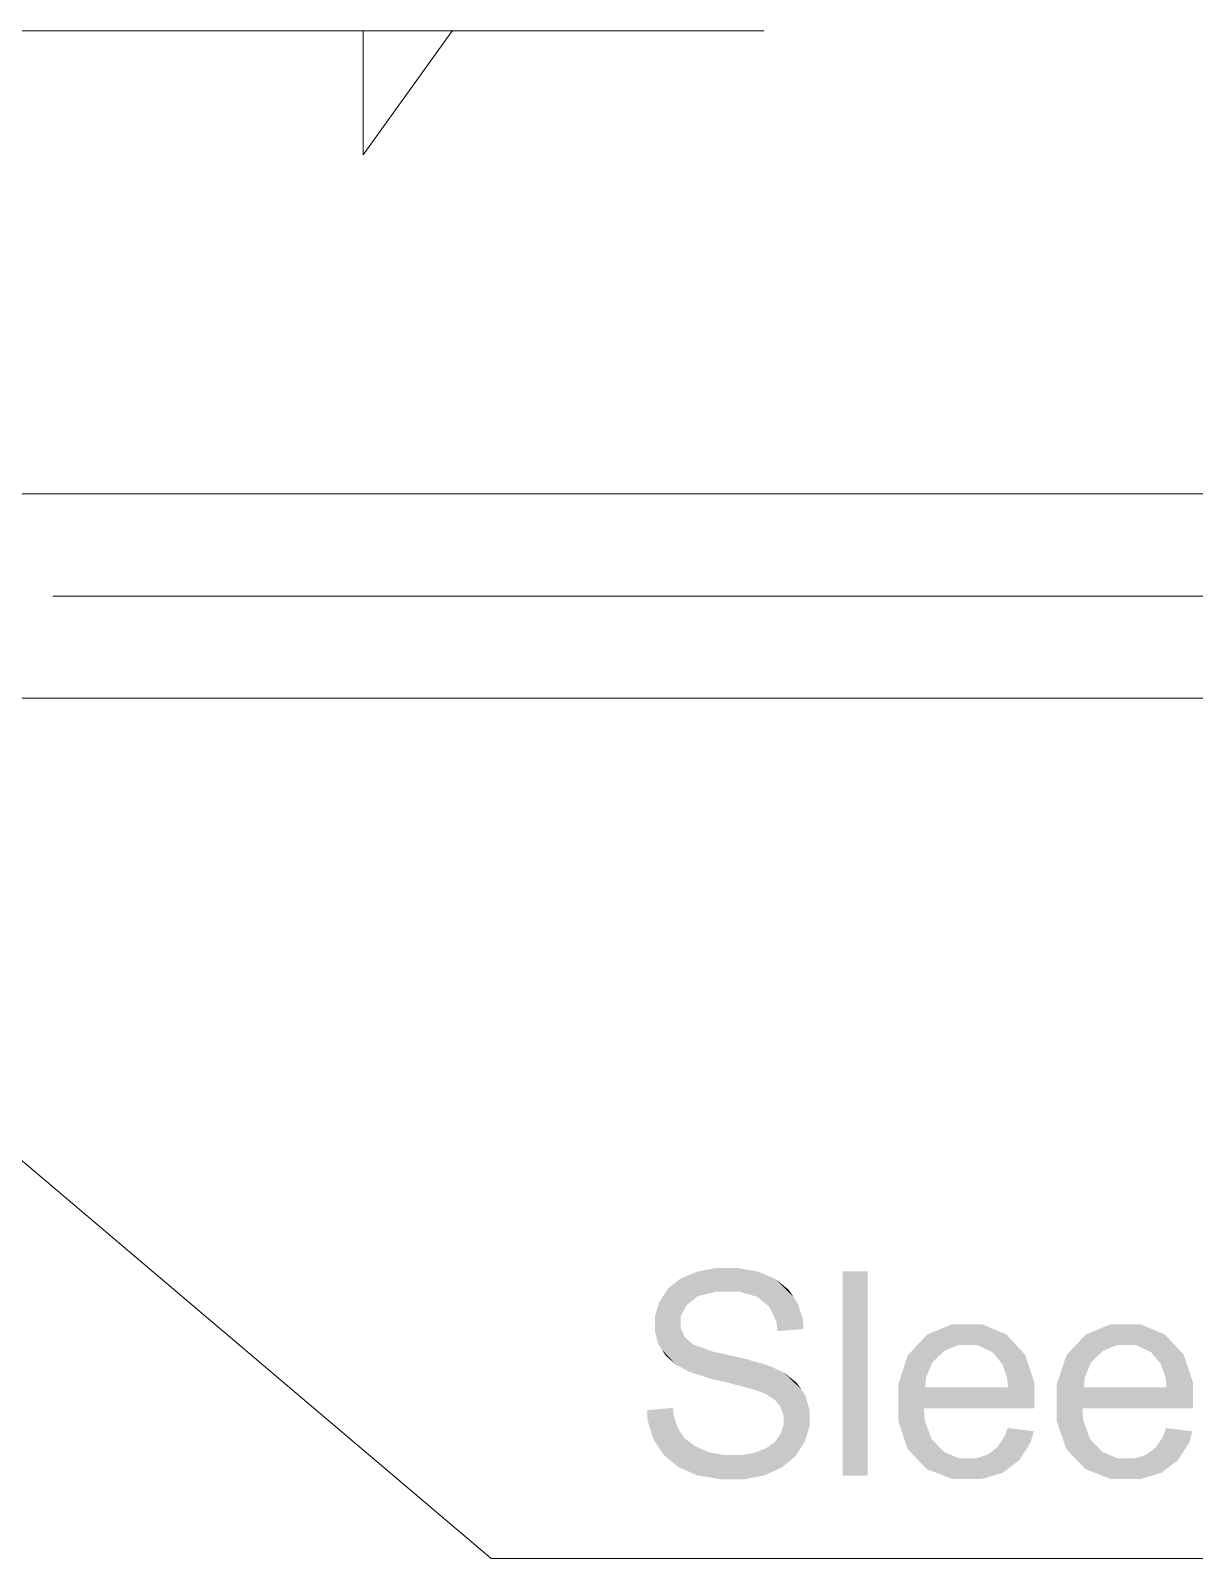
# Model space of a CAD drawing. Header units: millimetres. Extents: x 2 to 579, y 1 to 405.
# Drawn here: x 251.32 to 259.01, y 79.54 to 89.63 of the extents above; entities that cross this region are included whole.
import ezdxf

# ---------------------------------------------------------------- set-up
doc = ezdxf.new("R2010")
doc.units = ezdxf.units.MM
doc.linetypes.add('XKITLINE00', pattern=[0])
doc.layers.add('LinkedObject', color=7, linetype='Continuous', lineweight=0)

# ---------------------------------------------------------------- blocks, each defined once
blk = doc.blocks.new('*A4')
at = {"layer": 'LinkedObject'}
for points in [[(255.727, 81.438), (255.844, 81.304), (255.671, 81.415)], [(255.85, 81.461), (255.844, 81.304), (255.727, 81.438)], [(255.918, 81.461), (255.844, 81.304), (255.85, 81.461)], [(255.844, 81.304), (255.918, 81.461), (255.925, 81.304)], [(255.918, 81.461), (256.003, 81.304), (255.925, 81.304)], [(256.126, 81.437), (255.918, 81.461), (255.993, 81.461)], [(256.183, 81.413), (255.918, 81.461), (256.126, 81.437)], [(256.121, 81.271), (255.918, 81.461), (256.183, 81.413)], [(256.003, 81.304), (255.918, 81.461), (256.121, 81.271)], [(256.85, 81.439), (256.684, 80.089), (256.684, 81.439)], [(256.85, 80.089), (256.684, 80.089), (256.85, 81.439)], [(255.615, 81.392), (255.689, 81.244), (255.531, 81.325)], [(255.726, 81.274), (255.615, 81.392), (255.671, 81.415)], [(255.689, 81.244), (255.615, 81.392), (255.726, 81.274)], [(255.671, 81.415), (255.844, 81.304), (255.726, 81.274)], [(256.183, 81.413), (256.16, 81.238), (256.121, 81.271)], [(256.24, 81.389), (256.16, 81.238), (256.183, 81.413)], [(256.16, 81.238), (256.24, 81.389), (256.2, 81.205)], [(256.2, 81.205), (256.24, 81.389), (256.359, 81.271)], [(256.359, 81.271), (256.24, 81.389), (256.328, 81.318)], [(255.502, 81.28), (255.444, 81.089), (255.473, 81.236)], [(255.652, 81.214), (255.444, 81.089), (255.502, 81.28)], [(255.473, 81.236), (255.444, 81.089), (255.444, 81.14)], [(255.531, 81.325), (255.689, 81.244), (255.502, 81.28)], [(255.502, 81.28), (255.689, 81.244), (255.652, 81.214)], [(256.359, 81.271), (256.247, 81.108), (256.2, 81.205)], [(256.39, 81.224), (256.247, 81.108), (256.359, 81.271)], [(255.615, 81.143), (255.444, 81.089), (255.652, 81.214)], [(255.444, 81.089), (255.615, 81.143), (255.615, 81.101)], [(256.423, 81.117), (256.247, 81.108), (256.39, 81.224)], [(255.615, 81.064), (255.444, 81.089), (255.615, 81.101)], [(255.444, 81.089), (255.615, 81.064), (255.444, 81.043)], [(255.444, 81.043), (255.615, 81.064), (255.467, 80.958)], [(255.467, 80.958), (255.615, 81.064), (255.491, 80.921)], [(255.491, 80.921), (255.615, 81.064), (255.641, 81.005)], [(256.425, 81.058), (256.247, 81.108), (256.423, 81.117)], [(256.247, 81.108), (256.425, 81.058), (256.254, 81.044)], [(257.407, 81.089), (257.179, 80.953), (257.242, 81.021)], [(257.508, 81.089), (257.179, 80.953), (257.407, 81.089)], [(257.452, 80.953), (257.179, 80.953), (257.508, 81.089)], [(257.452, 80.953), (257.508, 81.089), (257.509, 80.953)], [(257.508, 81.089), (257.572, 80.953), (257.509, 80.953)], [(257.766, 81.022), (257.508, 81.089), (257.606, 81.089)], [(257.828, 80.955), (257.508, 81.089), (257.766, 81.022)], [(257.675, 80.905), (257.508, 81.089), (257.828, 80.955)], [(257.572, 80.953), (257.508, 81.089), (257.675, 80.905)], [(258.454, 81.089), (258.226, 80.953), (258.29, 81.021)], [(258.555, 81.089), (258.226, 80.953), (258.454, 81.089)], [(258.5, 80.953), (258.226, 80.953), (258.555, 81.089)], [(258.5, 80.953), (258.555, 81.089), (258.557, 80.953)], [(258.555, 81.089), (258.62, 80.953), (258.557, 80.953)], [(258.813, 81.022), (258.555, 81.089), (258.653, 81.089)], [(258.876, 80.955), (258.555, 81.089), (258.813, 81.022)], [(258.722, 80.905), (258.555, 81.089), (258.876, 80.955)], [(258.62, 80.953), (258.555, 81.089), (258.722, 80.905)], [(255.641, 81.005), (255.587, 80.82), (255.491, 80.921)], [(255.668, 80.981), (255.587, 80.82), (255.641, 81.005)], [(255.587, 80.82), (255.668, 80.981), (255.635, 80.795)], [(255.635, 80.795), (255.668, 80.981), (255.693, 80.958)], [(255.635, 80.795), (255.693, 80.958), (255.672, 80.775)], [(255.672, 80.775), (255.693, 80.958), (255.802, 80.733)], [(255.802, 80.733), (255.693, 80.958), (255.828, 80.909)], [(257.179, 80.953), (257.052, 80.693), (257.115, 80.884)], [(257.278, 80.838), (257.052, 80.693), (257.179, 80.953)], [(257.179, 80.953), (257.317, 80.876), (257.278, 80.838)], [(257.317, 80.876), (257.179, 80.953), (257.356, 80.914)], [(257.356, 80.914), (257.179, 80.953), (257.452, 80.953)], [(257.675, 80.905), (257.828, 80.955), (257.714, 80.857)], [(257.828, 80.955), (257.74, 80.826), (257.714, 80.857)], [(257.74, 80.826), (257.828, 80.955), (257.771, 80.733)], [(257.771, 80.733), (257.828, 80.955), (257.952, 80.701)], [(257.952, 80.701), (257.828, 80.955), (257.89, 80.889)], [(258.226, 80.953), (258.099, 80.693), (258.163, 80.884)], [(258.326, 80.838), (258.099, 80.693), (258.226, 80.953)], [(258.226, 80.953), (258.365, 80.876), (258.326, 80.838)], [(258.365, 80.876), (258.226, 80.953), (258.404, 80.914)], [(258.404, 80.914), (258.226, 80.953), (258.5, 80.953)], [(258.722, 80.905), (258.876, 80.955), (258.762, 80.857)], [(258.876, 80.955), (258.787, 80.826), (258.762, 80.857)], [(258.787, 80.826), (258.876, 80.955), (258.819, 80.733)], [(258.819, 80.733), (258.876, 80.955), (259, 80.701)], [(259, 80.701), (258.876, 80.955), (258.938, 80.889)], [(255.491, 80.921), (255.587, 80.82), (255.515, 80.883)], [(255.802, 80.733), (255.828, 80.909), (255.895, 80.711)], [(255.895, 80.711), (255.828, 80.909), (255.937, 80.885)], [(255.895, 80.711), (255.937, 80.885), (255.988, 80.688)], [(255.988, 80.688), (255.937, 80.885), (256.046, 80.86)], [(255.988, 80.688), (256.046, 80.86), (256.108, 80.655)], [(256.108, 80.655), (256.046, 80.86), (256.135, 80.645)], [(256.135, 80.645), (256.046, 80.86), (256.177, 80.629)], [(256.195, 80.817), (256.177, 80.629), (256.046, 80.86)], [(257.235, 80.736), (257.052, 80.693), (257.278, 80.838)], [(258.283, 80.736), (258.099, 80.693), (258.326, 80.838)], [(256.235, 80.799), (256.177, 80.629), (256.195, 80.817)], [(256.177, 80.629), (256.235, 80.799), (256.238, 80.589)], [(256.238, 80.589), (256.235, 80.799), (256.294, 80.772)], [(256.238, 80.589), (256.294, 80.772), (256.257, 80.565)], [(256.257, 80.565), (256.294, 80.772), (256.276, 80.542)], [(256.294, 80.772), (256.41, 80.661), (256.276, 80.542)], [(256.41, 80.661), (256.294, 80.772), (256.381, 80.703)], [(257.052, 80.693), (257.235, 80.736), (257.231, 80.672)], [(257.771, 80.733), (257.952, 80.701), (257.777, 80.672)], [(258.099, 80.693), (258.283, 80.736), (258.279, 80.672)], [(258.819, 80.733), (259, 80.701), (258.824, 80.672)], [(256.276, 80.542), (256.41, 80.661), (256.294, 80.486)], [(256.294, 80.486), (256.41, 80.661), (256.438, 80.62)], [(257.231, 80.672), (257.052, 80.57), (257.052, 80.693)], [(257.231, 80.672), (257.952, 80.58), (257.052, 80.57)], [(257.777, 80.672), (257.952, 80.58), (257.231, 80.672)], [(257.952, 80.58), (257.777, 80.672), (257.952, 80.701)], [(258.279, 80.672), (258.099, 80.57), (258.099, 80.693)], [(258.279, 80.672), (259, 80.58), (258.099, 80.57)], [(258.824, 80.672), (259, 80.58), (258.279, 80.672)], [(259, 80.58), (258.824, 80.672), (259, 80.701)], [(255.569, 80.486), (255.394, 80.522), (255.563, 80.537)], [(255.394, 80.522), (255.468, 80.279), (255.396, 80.454)], [(255.569, 80.486), (255.468, 80.279), (255.394, 80.522)], [(256.294, 80.486), (256.438, 80.62), (256.294, 80.454)], [(256.294, 80.454), (256.438, 80.62), (256.294, 80.423)], [(256.438, 80.62), (256.466, 80.469), (256.294, 80.423)], [(256.466, 80.469), (256.438, 80.62), (256.466, 80.524)], [(257.952, 80.572), (257.052, 80.57), (257.952, 80.58)], [(257.952, 80.55), (257.052, 80.57), (257.952, 80.572)], [(257.052, 80.57), (257.177, 80.199), (257.052, 80.45)], [(257.226, 80.455), (257.177, 80.199), (257.052, 80.57)], [(257.226, 80.455), (257.052, 80.57), (257.222, 80.535)], [(257.951, 80.535), (257.052, 80.57), (257.952, 80.55)], [(257.222, 80.535), (257.052, 80.57), (257.951, 80.535)], [(259, 80.572), (258.099, 80.57), (259, 80.58)], [(258.999, 80.55), (258.099, 80.57), (259, 80.572)], [(258.099, 80.57), (258.225, 80.199), (258.099, 80.45)], [(258.274, 80.455), (258.225, 80.199), (258.099, 80.57)], [(258.274, 80.455), (258.099, 80.57), (258.269, 80.535)], [(258.999, 80.535), (258.099, 80.57), (258.999, 80.55)], [(258.269, 80.535), (258.099, 80.57), (258.999, 80.535)], [(255.396, 80.454), (255.468, 80.279), (255.433, 80.333)], [(255.596, 80.403), (255.468, 80.279), (255.569, 80.486)], [(256.275, 80.365), (256.466, 80.469), (256.435, 80.314)], [(256.294, 80.423), (256.466, 80.469), (256.275, 80.365)], [(256.435, 80.314), (256.466, 80.469), (256.466, 80.416)], [(257.052, 80.45), (257.177, 80.199), (257.114, 80.265)], [(257.272, 80.332), (257.177, 80.199), (257.226, 80.455)], [(258.099, 80.45), (258.225, 80.199), (258.162, 80.265)], [(258.319, 80.332), (258.225, 80.199), (258.274, 80.455)], [(255.468, 80.279), (255.596, 80.403), (255.503, 80.226)], [(255.503, 80.226), (255.596, 80.403), (255.6, 80.146)], [(255.618, 80.37), (255.6, 80.146), (255.596, 80.403)], [(255.64, 80.338), (255.6, 80.146), (255.618, 80.37)], [(255.64, 80.338), (255.662, 80.119), (255.6, 80.146)], [(255.708, 80.285), (255.662, 80.119), (255.64, 80.338)], [(256.256, 80.339), (256.435, 80.314), (256.237, 80.312)], [(256.275, 80.365), (256.435, 80.314), (256.256, 80.339)], [(257.177, 80.199), (257.272, 80.332), (257.24, 80.133)], [(257.313, 80.289), (257.24, 80.133), (257.272, 80.332)], [(257.705, 80.275), (257.947, 80.383), (257.851, 80.191)], [(257.756, 80.352), (257.947, 80.383), (257.705, 80.275)], [(257.947, 80.383), (257.756, 80.352), (257.775, 80.404)], [(257.851, 80.191), (257.947, 80.383), (257.926, 80.308)], [(258.225, 80.199), (258.319, 80.332), (258.288, 80.133)], [(258.36, 80.289), (258.288, 80.133), (258.319, 80.332)], [(258.752, 80.275), (258.994, 80.383), (258.899, 80.191)], [(258.803, 80.352), (258.994, 80.383), (258.752, 80.275)], [(258.994, 80.383), (258.803, 80.352), (258.822, 80.404)], [(258.899, 80.191), (258.994, 80.383), (258.974, 80.308)], [(255.662, 80.119), (255.708, 80.285), (255.723, 80.092)], [(255.754, 80.265), (255.723, 80.092), (255.708, 80.285)], [(255.799, 80.245), (255.723, 80.092), (255.754, 80.265)], [(255.799, 80.245), (255.877, 80.066), (255.723, 80.092)], [(255.903, 80.225), (255.877, 80.066), (255.799, 80.245)], [(255.903, 80.225), (255.968, 80.066), (255.877, 80.066)], [(255.96, 80.225), (255.968, 80.066), (255.903, 80.225)], [(255.96, 80.225), (256.04, 80.066), (255.968, 80.066)], [(256.011, 80.225), (256.04, 80.066), (255.96, 80.225)], [(256.101, 80.24), (256.227, 80.118), (256.011, 80.225)], [(256.011, 80.225), (256.227, 80.118), (256.04, 80.066)], [(256.14, 80.255), (256.373, 80.219), (256.101, 80.24)], [(256.285, 80.145), (256.101, 80.24), (256.373, 80.219)], [(256.227, 80.118), (256.101, 80.24), (256.285, 80.145)], [(256.179, 80.271), (256.373, 80.219), (256.14, 80.255)], [(256.237, 80.312), (256.404, 80.267), (256.179, 80.271)], [(256.179, 80.271), (256.404, 80.267), (256.373, 80.219)], [(256.404, 80.267), (256.237, 80.312), (256.435, 80.314)], [(257.354, 80.246), (257.24, 80.133), (257.313, 80.289)], [(257.354, 80.246), (257.517, 80.067), (257.24, 80.133)], [(257.456, 80.203), (257.517, 80.067), (257.354, 80.246)], [(257.64, 80.227), (257.797, 80.15), (257.563, 80.203)], [(257.673, 80.251), (257.851, 80.191), (257.64, 80.227)], [(257.797, 80.15), (257.64, 80.227), (257.851, 80.191)], [(257.705, 80.275), (257.851, 80.191), (257.673, 80.251)], [(258.401, 80.246), (258.288, 80.133), (258.36, 80.289)], [(258.401, 80.246), (258.565, 80.067), (258.288, 80.133)], [(258.504, 80.203), (258.565, 80.067), (258.401, 80.246)], [(258.688, 80.227), (258.844, 80.15), (258.61, 80.203)], [(258.72, 80.251), (258.899, 80.191), (258.688, 80.227)], [(258.844, 80.15), (258.688, 80.227), (258.899, 80.191)], [(258.752, 80.275), (258.899, 80.191), (258.72, 80.251)], [(256.04, 80.066), (256.227, 80.118), (256.17, 80.092)], [(257.24, 80.133), (257.517, 80.067), (257.41, 80.067)], [(257.517, 80.203), (257.517, 80.067), (257.456, 80.203)], [(257.563, 80.203), (257.797, 80.15), (257.517, 80.067)], [(257.563, 80.203), (257.517, 80.067), (257.517, 80.203)], [(257.517, 80.067), (257.797, 80.15), (257.602, 80.067)], [(257.602, 80.067), (257.797, 80.15), (257.742, 80.108)], [(258.288, 80.133), (258.565, 80.067), (258.457, 80.067)], [(258.565, 80.203), (258.565, 80.067), (258.504, 80.203)], [(258.61, 80.203), (258.844, 80.15), (258.565, 80.067)], [(258.61, 80.203), (258.565, 80.067), (258.565, 80.203)], [(258.565, 80.067), (258.844, 80.15), (258.65, 80.067)], [(258.65, 80.067), (258.844, 80.15), (258.79, 80.108)]]:
    blk.add_hatch(color=7, dxfattribs=at).paths.add_polyline_path(points, flags=17)
at = {"layer": 'LinkedObject', "color": 6, "linetype": 'XKITLINE00', "lineweight": 0}
for p, q in [((251.169, 89.632), (256.164, 89.632)), ((251.468, 85.899), (264.642, 85.899))]:
    blk.add_line(p, q, dxfattribs=at)
at = {"layer": 'LinkedObject', "color": 4, "linetype": 'XKITLINE00', "lineweight": 0}
for q in [(254.108, 89.633), (253.518, 89.633)]:
    blk.add_line((253.518, 88.813), q, dxfattribs=at)
at = {"layer": 'LinkedObject', "color": 7, "linetype": 'XKITLINE00', "lineweight": 0}
for p, q in [((233.175, 86.574), (262.309, 86.574)), ((262.309, 85.224), (233.175, 85.224))]:
    blk.add_line(p, q, dxfattribs=at)
at = {"layer": 'LinkedObject', "color": 1, "linetype": 'XKITLINE00', "lineweight": 0}
for p, q in [((249.257, 83.868), (254.362, 79.543)), ((254.362, 79.543), (264.837, 79.543))]:
    blk.add_line(p, q, dxfattribs=at)

msp = doc.modelspace()

# ---------------------------------------------------------------- block references
at = {"lineweight": 0}
msp.add_blockref('*A4', (0, 0), dxfattribs=at)

doc.saveas('drawing.dxf')
